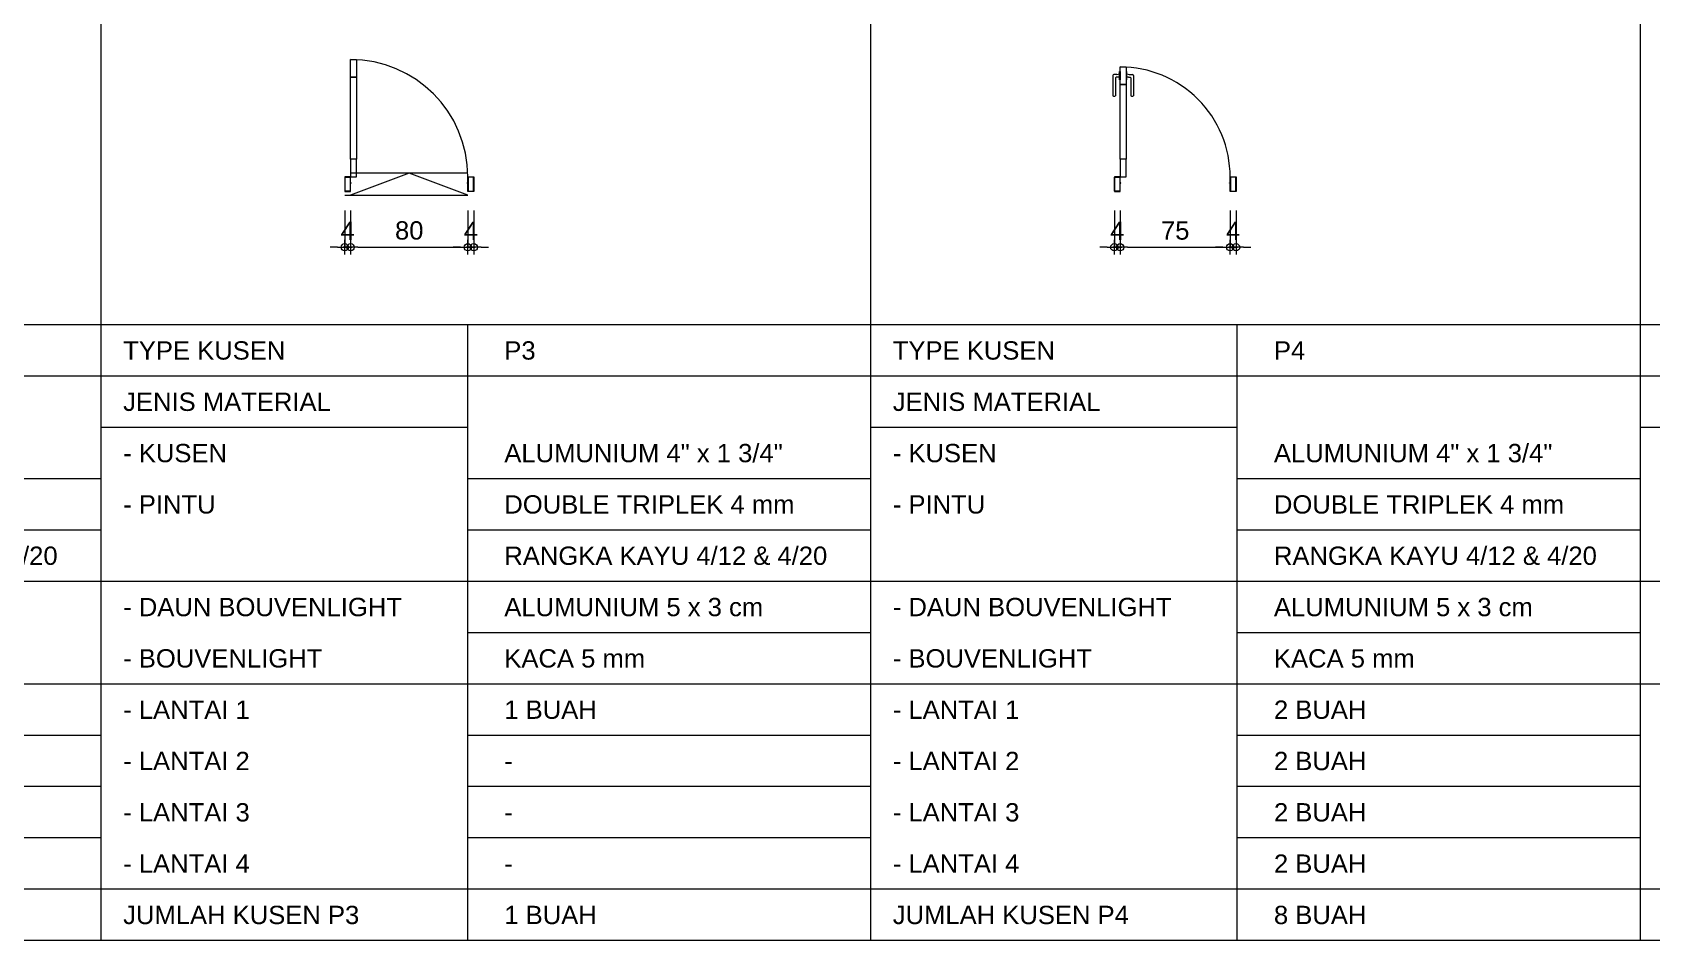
# Model space of a CAD drawing. Header units: millimetres. Extents: x -11 to 1625, y -267 to 180.
# Drawn here: x 1030.48 to 1052.57, y -18.64 to -6.25 of the extents above; entities that cross this region are included whole.
import ezdxf

# ---------------------------------------------------------------- set-up
doc = ezdxf.new("R2010")
doc.units = ezdxf.units.MM
for name, color, linetype, lineweight in [('ars', 11, 'Continuous', 5), ('kus', 63, 'Continuous', 15), ('lan', 7, 'Continuous', 15), ('not', 7, 'Continuous', 20), ('u', 6, 'Continuous', 20)]:
    doc.layers.add(name, color=color, linetype=linetype, lineweight=lineweight)
doc.styles.get("Standard").update_dxf_attribs({"font": 'ARIALUNI.TTF'})
doc.dimstyles.new('SK 50', dxfattribs={"dimtxt": 0.25, "dimasz": 0.1, "dimexe": 0, "dimexo": 0, "dimgap": 0.1, "dimtad": 1, "dimdec": 0, "dimlfac": 50, "dimzin": 12, "dimdsep": 46, "dimtxsty": 'Standard', "dimblk": 'BULAT', "dimcen": 0.1, "dimclrd": 256, "dimclre": 256, "dimclrt": 256, "dimadec": 0, "dimazin": 3, "dimtfac": 1, "dimtdec": 0, "dimtofl": 0, "dimtmove": 0, "dimatfit": 3, "dimldrblk": 'BULAT', "dimfxl": 0, "dimtolj": 1, "dimtzin": 0, "dimlwd": -1, "dimlwe": -1, "dimarcsym": 0})

# ---------------------------------------------------------------- blocks, each defined once
blk = doc.blocks.new('BULAT')
for p, q in [((-1, 0), (1, 0)), ((0, -1), (0, 1))]:
    blk.add_line(p, q)
blk.add_circle((0, 0), 0.5)
blk = doc.blocks.new('*D1761')
at = {"layer": 'Defpoints', "color": 0, "ltscale": 0.15}
for p in [(1034.818, -8.681), (1036.418, -8.681), (1036.418, -9.181)]:
    blk.add_point(p, dxfattribs=at)
at = {"layer": 'u', "ltscale": 0.15}
for p, q in [((1034.818, -8.681), (1034.818, -9.181)), ((1036.418, -8.681), (1036.418, -9.181)), ((1034.918, -9.181), (1036.318, -9.181))]:
    blk.add_line(p, q, dxfattribs=at)
at = {"layer": 'u', "ltscale": 0.15, "xscale": 0.1, "yscale": 0.1, "zscale": 0.1, "rotation": 180}
blk.add_blockref('BULAT', (1034.818, -9.181), dxfattribs=at)
at = {"layer": 'u', "ltscale": 0.15, "xscale": 0.1, "yscale": 0.1, "zscale": 0.1}
blk.add_blockref('BULAT', (1036.418, -9.181), dxfattribs=at)
at = {"layer": 'u', "ltscale": 0.15, "insert": (1035.618, -8.953), "char_height": 0.25, "attachment_point": 5}
blk.add_mtext('\\A1;80', dxfattribs=at)
blk = doc.blocks.new('*D1762')
at = {"layer": 'Defpoints', "color": 0, "ltscale": 0.15}
for p in [(1034.738, -8.681), (1034.818, -8.681), (1034.818, -9.181)]:
    blk.add_point(p, dxfattribs=at)
at = {"layer": 'u', "ltscale": 0.15}
for p, q in [((1034.738, -8.681), (1034.738, -9.181)), ((1034.818, -8.681), (1034.818, -9.181)), ((1034.638, -9.181), (1034.538, -9.181)), ((1034.918, -9.181), (1035.018, -9.181))]:
    blk.add_line(p, q, dxfattribs=at)
at = {"layer": 'u', "ltscale": 0.15, "xscale": 0.1, "yscale": 0.1, "zscale": 0.1}
blk.add_blockref('BULAT', (1034.738, -9.181), dxfattribs=at)
at = {"layer": 'u', "ltscale": 0.15, "xscale": 0.1, "yscale": 0.1, "zscale": 0.1, "rotation": 180}
blk.add_blockref('BULAT', (1034.818, -9.181), dxfattribs=at)
at = {"layer": 'u', "ltscale": 0.15, "insert": (1034.778, -8.956), "char_height": 0.25, "attachment_point": 5}
blk.add_mtext('\\A1;4', dxfattribs=at)
blk = doc.blocks.new('*D1763')
at = {"layer": 'Defpoints', "color": 0, "ltscale": 0.15}
for p in [(1036.418, -8.681), (1036.498, -8.681), (1036.498, -9.181)]:
    blk.add_point(p, dxfattribs=at)
at = {"layer": 'u', "ltscale": 0.15}
for p, q in [((1036.418, -8.681), (1036.418, -9.181)), ((1036.498, -8.681), (1036.498, -9.181)), ((1036.318, -9.181), (1036.218, -9.181)), ((1036.598, -9.181), (1036.698, -9.181))]:
    blk.add_line(p, q, dxfattribs=at)
at = {"layer": 'u', "ltscale": 0.15, "xscale": 0.1, "yscale": 0.1, "zscale": 0.1}
blk.add_blockref('BULAT', (1036.418, -9.181), dxfattribs=at)
at = {"layer": 'u', "ltscale": 0.15, "xscale": 0.1, "yscale": 0.1, "zscale": 0.1, "rotation": 180}
blk.add_blockref('BULAT', (1036.498, -9.181), dxfattribs=at)
at = {"layer": 'u', "ltscale": 0.15, "insert": (1036.458, -8.956), "char_height": 0.25, "attachment_point": 5}
blk.add_mtext('\\A1;4', dxfattribs=at)
blk = doc.blocks.new('*D1764')
at = {"layer": 'Defpoints', "color": 0, "ltscale": 0.15}
for p in [(1045.318, -8.681), (1046.818, -8.681), (1046.818, -9.181)]:
    blk.add_point(p, dxfattribs=at)
at = {"layer": 'u', "ltscale": 0.15}
for p, q in [((1045.318, -8.681), (1045.318, -9.181)), ((1046.818, -8.681), (1046.818, -9.181)), ((1045.418, -9.181), (1046.718, -9.181))]:
    blk.add_line(p, q, dxfattribs=at)
at = {"layer": 'u', "ltscale": 0.15, "xscale": 0.1, "yscale": 0.1, "zscale": 0.1, "rotation": 180}
blk.add_blockref('BULAT', (1045.318, -9.181), dxfattribs=at)
at = {"layer": 'u', "ltscale": 0.15, "xscale": 0.1, "yscale": 0.1, "zscale": 0.1}
blk.add_blockref('BULAT', (1046.818, -9.181), dxfattribs=at)
at = {"layer": 'u', "ltscale": 0.15, "insert": (1046.068, -8.954), "char_height": 0.25, "attachment_point": 5}
blk.add_mtext('\\A1;75', dxfattribs=at)
blk = doc.blocks.new('*D1765')
at = {"layer": 'Defpoints', "color": 0, "ltscale": 0.15}
for p in [(1045.238, -8.681), (1045.318, -8.681), (1045.318, -9.181)]:
    blk.add_point(p, dxfattribs=at)
at = {"layer": 'u', "ltscale": 0.15}
for p, q in [((1045.238, -8.681), (1045.238, -9.181)), ((1045.318, -8.681), (1045.318, -9.181)), ((1045.138, -9.181), (1045.038, -9.181)), ((1045.418, -9.181), (1045.518, -9.181))]:
    blk.add_line(p, q, dxfattribs=at)
at = {"layer": 'u', "ltscale": 0.15, "xscale": 0.1, "yscale": 0.1, "zscale": 0.1}
blk.add_blockref('BULAT', (1045.238, -9.181), dxfattribs=at)
at = {"layer": 'u', "ltscale": 0.15, "xscale": 0.1, "yscale": 0.1, "zscale": 0.1, "rotation": 180}
blk.add_blockref('BULAT', (1045.318, -9.181), dxfattribs=at)
at = {"layer": 'u', "ltscale": 0.15, "insert": (1045.278, -8.956), "char_height": 0.25, "attachment_point": 5}
blk.add_mtext('\\A1;4', dxfattribs=at)
blk = doc.blocks.new('*D1766')
at = {"layer": 'Defpoints', "color": 0, "ltscale": 0.15}
for p in [(1046.818, -8.681), (1046.898, -8.681), (1046.898, -9.181)]:
    blk.add_point(p, dxfattribs=at)
at = {"layer": 'u', "ltscale": 0.15}
for p, q in [((1046.818, -8.681), (1046.818, -9.181)), ((1046.898, -8.681), (1046.898, -9.181)), ((1046.718, -9.181), (1046.618, -9.181)), ((1046.998, -9.181), (1047.098, -9.181))]:
    blk.add_line(p, q, dxfattribs=at)
at = {"layer": 'u', "ltscale": 0.15, "xscale": 0.1, "yscale": 0.1, "zscale": 0.1}
blk.add_blockref('BULAT', (1046.818, -9.181), dxfattribs=at)
at = {"layer": 'u', "ltscale": 0.15, "xscale": 0.1, "yscale": 0.1, "zscale": 0.1, "rotation": 180}
blk.add_blockref('BULAT', (1046.898, -9.181), dxfattribs=at)
at = {"layer": 'u', "ltscale": 0.15, "insert": (1046.858, -8.956), "char_height": 0.25, "attachment_point": 5}
blk.add_mtext('\\A1;4', dxfattribs=at)

msp = doc.modelspace()

# ---------------------------------------------------------------- linework, layer by layer
at = {"layer": 'ars'}
for points in [[(1045.2154871, -6.837718), (1045.2154871, -7.1136516)], [(1045.2738192, -6.8229513), (1045.2311524, -6.8229513)], [(1045.4419106, -6.8229513), (1045.4845773, -6.8229513)], [(1045.5002426, -6.837718), (1045.5002426, -7.1136516)], [(1045.2529871, -6.8695308), (1045.2529871, -7.1136516)], [(1045.2854932, -6.8604513), (1045.2617493, -6.8604513)], [(1045.4302365, -6.8604513), (1045.4539804, -6.8604513)], [(1045.4627426, -6.8695308), (1045.4627426, -7.1136516)]]:
    msp.add_lwpolyline(points, dxfattribs=at)
for points in [[(1045.3178649, -6.8974629), (1045.3092371, -6.8974629), (1045.3092371, -6.7849629), (1045.3178649, -6.7849629)], [(1045.3978649, -6.8974629), (1045.4064926, -6.8974629), (1045.4064926, -6.7849629), (1045.3978649, -6.7849629)]]:
    msp.add_lwpolyline(points, close=True, dxfattribs=at)
for centre, radius, start, end in [((1045.2498778, -6.8585088), 0.0401868, 117.77227098, 148.84496718), ((1045.272007, -6.7109863), 0.1119796, 269.07273269, 289.4189203), ((1045.4437227, -6.7109863), 0.1119796, 250.5810797, 270.92726731), ((1045.4658519, -6.8585088), 0.0401868, 31.15503282, 62.22772902), ((1045.2663998, -6.873707), 0.0140478, 109.33238929, 162.70547421), ((1045.275671, -6.9589074), 0.0989449, 70.1693486, 84.30285984), ((1045.4400588, -6.9589074), 0.0989449, 95.69714016, 109.8306514), ((1045.4493299, -6.873707), 0.0140478, 17.29452579, 70.66761071), ((1045.2342371, -7.0897204), 0.0304017, 231.92142877, 308.07857123), ((1045.4814926, -7.0897204), 0.0304017, 231.92142877, 308.07857123)]:
    msp.add_arc(centre, radius, start, end, dxfattribs=at)
at = {"layer": 'kus'}
for points in [[(1034.8178649, -6.6212129), (1034.8978649, -6.6212129), (1034.8978649, -6.8612129), (1034.8178649, -6.8612129)], [(1045.3178649, -6.7212129), (1045.3978649, -6.7212129), (1045.3978649, -6.9612129), (1045.3178649, -6.9612129)], [(1034.8178649, -6.8612129), (1034.8978649, -6.8612129), (1034.8978649, -7.9812129), (1034.8178649, -7.9812129)], [(1045.3178649, -6.9612129), (1045.3978649, -6.9612129), (1045.3978649, -7.9812129), (1045.3178649, -7.9812129)], [(1034.8178649, -8.2212129), (1034.8978649, -8.2212129), (1034.8978649, -7.9812129), (1034.8178649, -7.9812129)], [(1045.3178649, -8.2212129), (1045.3978649, -8.2212129), (1045.3978649, -7.9812129), (1045.3178649, -7.9812129)], [(1034.8276415, -8.3012129), (1034.8178649, -8.3012129), (1034.8178649, -8.2983082), (1034.8178649, -8.2212129), (1034.7378649, -8.2212129), (1034.7378649, -8.4212129), (1034.8178649, -8.4212129), (1034.8178649, -8.308225), (1034.8276415, -8.3047074)], [(1034.8138649, -8.4172129), (1034.7418649, -8.4172129), (1034.7418649, -8.2252129), (1034.8138649, -8.2252129)], [(1036.4080882, -8.3012129), (1036.4178649, -8.3012129), (1036.4178649, -8.2983082), (1036.4178649, -8.2212129), (1036.4978649, -8.2212129), (1036.4978649, -8.4212129), (1036.4178649, -8.4212129), (1036.4178649, -8.308225), (1036.4080882, -8.3047074)], [(1036.4218649, -8.4172129), (1036.4938649, -8.4172129), (1036.4938649, -8.2252129), (1036.4218649, -8.2252129)], [(1045.3276415, -8.3012129), (1045.3178649, -8.3012129), (1045.3178649, -8.2983082), (1045.3178649, -8.2212129), (1045.2378649, -8.2212129), (1045.2378649, -8.4212129), (1045.3178649, -8.4212129), (1045.3178649, -8.308225), (1045.3276415, -8.3047074)], [(1045.3138649, -8.4172129), (1045.2418649, -8.4172129), (1045.2418649, -8.2252129), (1045.3138649, -8.2252129)], [(1046.8080882, -8.3012129), (1046.8178649, -8.3012129), (1046.8178649, -8.2983082), (1046.8178649, -8.2212129), (1046.8978649, -8.2212129), (1046.8978649, -8.4212129), (1046.8178649, -8.4212129), (1046.8178649, -8.308225), (1046.8080882, -8.3047074)], [(1046.8218649, -8.4172129), (1046.8938649, -8.4172129), (1046.8938649, -8.2252129), (1046.8218649, -8.2252129)]]:
    msp.add_lwpolyline(points, close=True, dxfattribs=at)
for centre, radius, start in [((1034.8178649, -8.2212129), 1.6, 360), ((1045.3178649, -8.2212129), 1.5, 359.99999999)]:
    msp.add_arc(centre, radius, start, 90, dxfattribs=at)
at = {"layer": 'lan'}
for p, q in [((1031.4151349, -18.6383231), (1031.4151349, 4.7616769)), ((1031.4151349, -18.6383231), (1031.4151349, 4.7616769)), ((1041.9151349, -18.6383231), (1041.9151349, 4.7616769)), ((1036.4178649, -8.1712129), (1034.8178649, -8.1712129)), ((1035.6178649, -8.1712129), (1034.8178649, -8.4712129)), ((1036.4178649, -8.4712129), (1035.6178649, -8.1712129)), ((1034.7378649, -8.4712129), (1036.4178649, -8.4712129)), ((1062.9151349, -10.2383231), (997.9151349, -10.2383231)), ((1036.4151349, -18.6383231), (1036.4151349, -10.2383231)), ((1046.9151349, -18.6383231), (1046.9151349, -10.2383231)), ((1031.4151349, -10.9383231), (1020.9151349, -10.9383231)), ((1041.9151349, -10.9383231), (1031.4151349, -10.9383231)), ((1052.4151349, -10.9383231), (1041.9151349, -10.9383231)), ((1062.9151349, -10.9383231), (1052.4151349, -10.9383231)), ((1036.4151349, -11.6383231), (1031.4151349, -11.6383231)), ((1046.9151349, -11.6383231), (1041.9151349, -11.6383231)), ((1057.4151349, -11.6383231), (1052.4151349, -11.6383231)), ((1031.4151349, -12.3383231), (1025.9151349, -12.3383231)), ((1041.9151349, -12.3383231), (1036.4151349, -12.3383231)), ((1052.4151349, -12.3383231), (1046.9151349, -12.3383231)), ((1031.4151349, -13.0383231), (1025.9151349, -13.0383231)), ((1041.9151349, -13.0383231), (1036.4151349, -13.0383231)), ((1052.4151349, -13.0383231), (1046.9151349, -13.0383231)), ((1031.4151349, -13.7383231), (1020.9151349, -13.7383231)), ((1041.9151349, -13.7383231), (1031.4151349, -13.7383231)), ((1052.4151349, -13.7383231), (1041.9151349, -13.7383231)), ((1062.9151349, -13.7383231), (1052.4151349, -13.7383231)), ((1041.9151349, -14.4383231), (1036.4151349, -14.4383231)), ((1052.4151349, -14.4383231), (1046.9151349, -14.4383231)), ((1031.4151349, -15.1383231), (1020.9151349, -15.1383231)), ((1041.9151349, -15.1383231), (1031.4151349, -15.1383231)), ((1052.4151349, -15.1383231), (1041.9151349, -15.1383231)), ((1062.9151349, -15.1383231), (1052.4151349, -15.1383231)), ((1031.4151349, -15.8383231), (1025.9151349, -15.8383231)), ((1041.9151349, -15.8383231), (1036.4151349, -15.8383231)), ((1052.4151349, -15.8383231), (1046.9151349, -15.8383231)), ((1031.4151349, -16.5383231), (1025.9151349, -16.5383231)), ((1041.9151349, -16.5383231), (1036.4151349, -16.5383231)), ((1052.4151349, -16.5383231), (1046.9151349, -16.5383231)), ((1031.4151349, -17.2383231), (1025.9151349, -17.2383231)), ((1041.9151349, -17.2383231), (1036.4151349, -17.2383231)), ((1052.4151349, -17.2383231), (1046.9151349, -17.2383231)), ((1031.4151349, -17.9383231), (1020.9151349, -17.9383231)), ((1041.9151349, -17.9383231), (1031.4151349, -17.9383231)), ((1052.4151349, -17.9383231), (1041.9151349, -17.9383231)), ((1062.9151349, -17.9383231), (1052.4151349, -17.9383231)), ((1062.9151349, -18.6383231), (997.9151349, -18.6383231))]:
    msp.add_line(p, q, dxfattribs=at)
at = {"layer": 'not'}
msp.add_line((1052.4151349, -18.6383231), (1052.4151349, 4.7616769), dxfattribs=at)

# ---------------------------------------------------------------- texts
for s, p in [('TYPE KUSEN', (1031.7151349, -10.7133231)), ('P3', (1036.9151349, -10.7133231)), ('TYPE KUSEN', (1042.2151349, -10.7133231)), ('P4', (1047.4151349, -10.7133231)), ('JENIS MATERIAL', (1031.7151349, -11.4133231)), ('JENIS MATERIAL', (1042.2151349, -11.4133231)), ('- KUSEN', (1031.7151349, -12.1133231)), ('ALUMUNIUM 4" x 1 3/4"', (1036.9151349, -12.1133231)), ('- KUSEN', (1042.2151349, -12.1133231)), ('ALUMUNIUM 4" x 1 3/4"', (1047.4151349, -12.1133231)), ('- PINTU', (1031.7151349, -12.8133231)), ('DOUBLE TRIPLEK 4 mm', (1036.9151349, -12.8133231)), ('- PINTU', (1042.2151349, -12.8133231)), ('DOUBLE TRIPLEK 4 mm', (1047.4151349, -12.8133231)), ('RANGKA KAYU 4/12 & 4/20', (1026.4151349, -13.5133231)), ('RANGKA KAYU 4/12 & 4/20', (1036.9151349, -13.5133231)), ('RANGKA KAYU 4/12 & 4/20', (1047.4151349, -13.5133231)), ('- DAUN BOUVENLIGHT', (1031.7151349, -14.2133231)), ('ALUMUNIUM 5 x 3 cm', (1036.9151349, -14.2133231)), ('- DAUN BOUVENLIGHT', (1042.2151349, -14.2133231)), ('ALUMUNIUM 5 x 3 cm', (1047.4151349, -14.2133231)), ('- BOUVENLIGHT', (1031.7151349, -14.9133231)), ('KACA 5 mm', (1036.9151349, -14.9133231)), ('- BOUVENLIGHT', (1042.2151349, -14.9133231)), ('KACA 5 mm', (1047.4151349, -14.9133231)), ('- LANTAI 1', (1031.7151349, -15.6133231)), ('1 BUAH', (1036.9151349, -15.6133231)), ('- LANTAI 1', (1042.2151349, -15.6133231)), ('2 BUAH', (1047.4151349, -15.6133231)), ('- LANTAI 2', (1031.7151349, -16.3133231)), ('- LANTAI 2', (1042.2151349, -16.3133231)), ('2 BUAH', (1047.4151349, -16.3133231)), ('-', (1036.9151349, -16.3133231)), ('- LANTAI 3', (1031.7151349, -17.0133231)), ('- LANTAI 3', (1042.2151349, -17.0133231)), ('2 BUAH', (1047.4151349, -17.0133231)), ('-', (1036.9151349, -17.0133231)), ('- LANTAI 4', (1031.7151349, -17.7133231)), ('-', (1036.9151349, -17.7133231)), ('- LANTAI 4', (1042.2151349, -17.7133231)), ('2 BUAH', (1047.4151349, -17.7133231)), ('JUMLAH KUSEN P3', (1031.7151349, -18.4133231)), ('1 BUAH', (1036.9151349, -18.4133231)), ('JUMLAH KUSEN P4', (1042.2151349, -18.4133231)), ('8 BUAH', (1047.4151349, -18.4133231))]:
    msp.add_text(s, height=0.25, dxfattribs=at).set_placement(p)

# ---------------------------------------------------------------- dimensions: what is measured, and where the dimension line sits
at = {"layer": 'u', "ltscale": 0.15}
for base, p1, p2, picture, middle in [((1034.8178649, -9.1812129), (1034.7378649, -8.6812129), (1034.8178649, -8.6812129), '*D1762', (1034.7778649, -9.1812129)), ((1036.4178649, -9.1812129), (1034.8178649, -8.6812129), (1036.4178649, -8.6812129), '*D1761', (1035.6178649, -9.1812129)), ((1036.4978649, -9.1812129), (1036.4178649, -8.6812129), (1036.4978649, -8.6812129), '*D1763', (1036.4578649, -9.1812129)), ((1045.3178649, -9.1812129), (1045.2378649, -8.6812129), (1045.3178649, -8.6812129), '*D1765', (1045.2778649, -9.1812129)), ((1046.8178649, -9.1812129), (1045.3178649, -8.6812129), (1046.8178649, -8.6812129), '*D1764', (1046.0678649, -9.1812129)), ((1046.8978649, -9.1812129), (1046.8178649, -8.6812129), (1046.8978649, -8.6812129), '*D1766', (1046.8578649, -9.1812129))]:
    dim = msp.add_linear_dim(base=base, p1=p1, p2=p2, dimstyle='SK 50', dxfattribs=at)
    dim.commit()
    dim.dimension.update_dxf_attribs({"geometry": picture, "text_midpoint": middle, "dimtype": 160})

doc.saveas('drawing.dxf')
